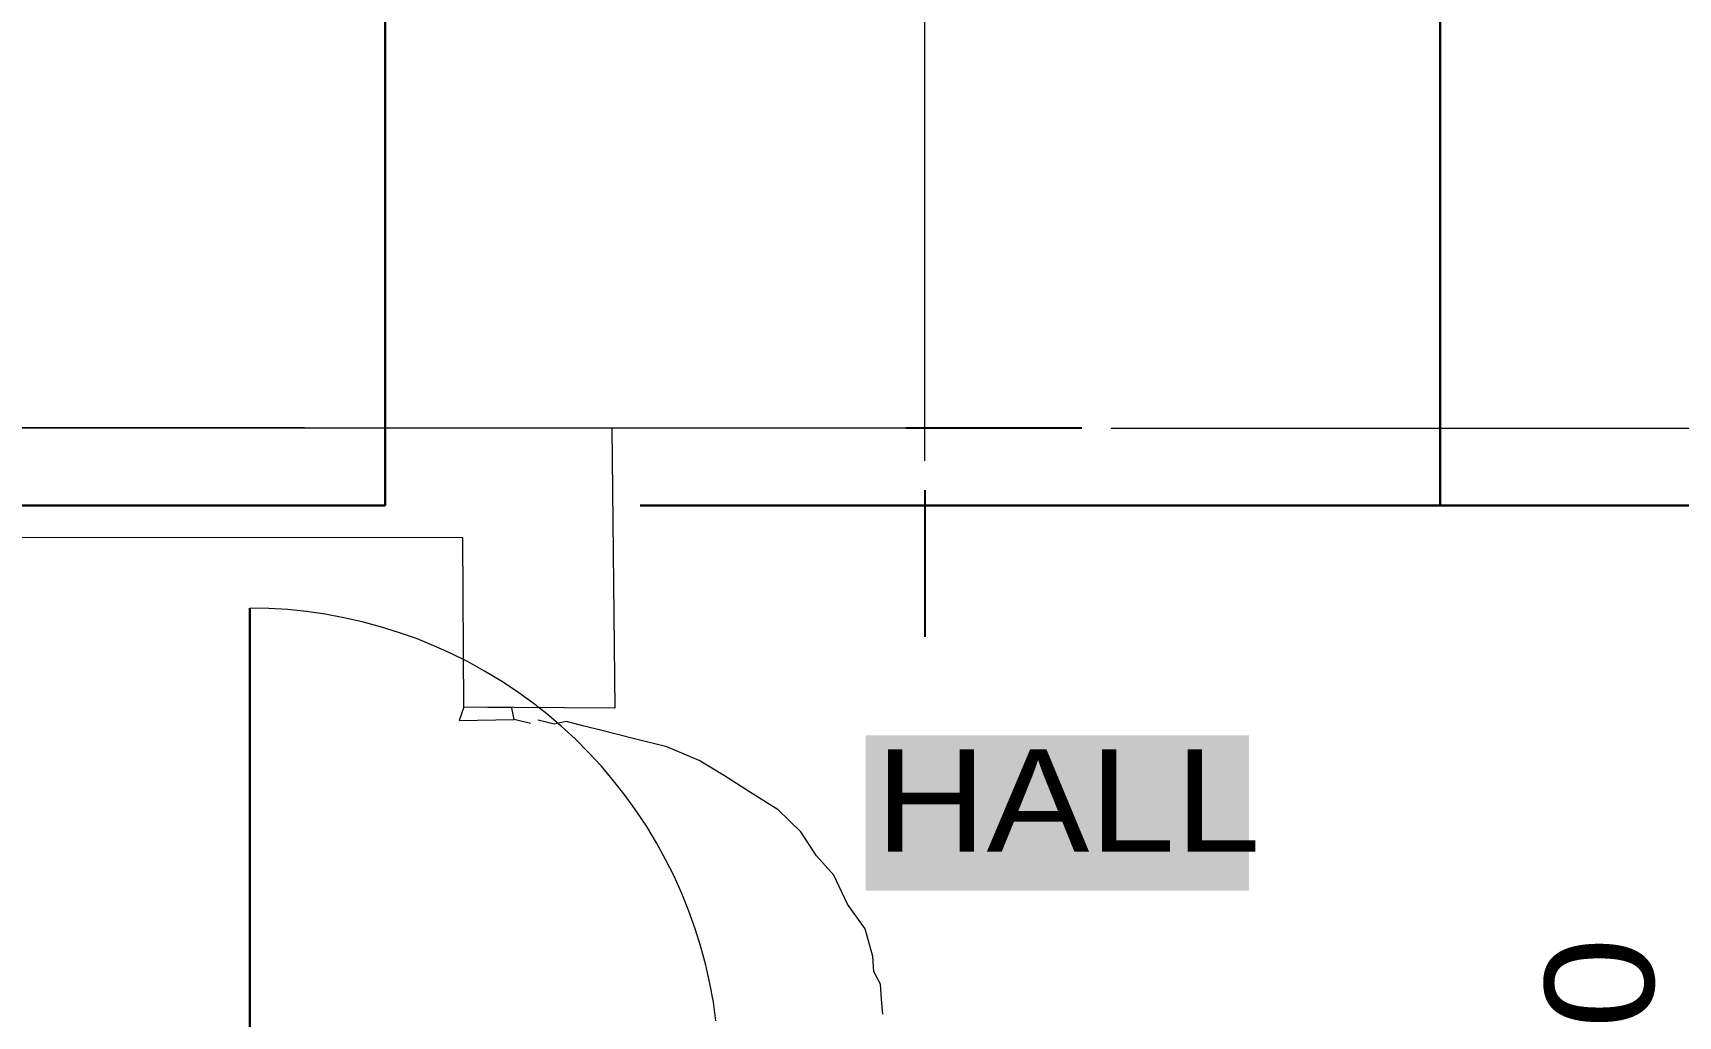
# Paper-space layout '01 Roof Support Layout' of a CAD drawing. Header units: millimetres. Extents: x 5 to 415, y 5 to 287.
# Drawn here: x 121.95 to 146.39, y 155.21 to 169.82 of the extents above; entities that cross this region are included whole.
import ezdxf

# ---------------------------------------------------------------- set-up
doc = ezdxf.new("R2010")
doc.units = ezdxf.units.MM
for name, color, linetype in [('GA_BACKGROUND', 253, 'Continuous'), ('SHEET_GEOMETRY', 7, 'Continuous'), ('SHEET_TEXT', 7, 'Continuous')]:
    doc.layers.add(name, color=color, linetype=linetype)

# ---------------------------------------------------------------- blocks, each defined once
blk = doc.blocks.new('SHEET_01_ROOF')
at = {"layer": 'GA_BACKGROUND', "lineweight": 0}
for p, q in [((130.551, 163.948), (91.513, 163.988)), ((130.551, 163.948), (130.596, 159.786)), ((128.339, 162.318), (93.56, 162.328)), ((128.352, 159.802), (128.339, 162.318)), ((128.352, 159.802), (128.281, 159.602)), ((130.596, 159.786), (128.352, 159.802)), ((129.064, 159.788), (128.352, 159.802)), ((129.1, 159.615), (129.064, 159.788)), ((128.281, 159.602), (129.1, 159.615)), ((129.34, 159.555), (129.1, 159.615)), ((129.696, 159.547), (129.456, 159.607)), ((129.872, 159.585), (129.696, 159.547)), ((130.141, 159.518), (129.872, 159.585)), ((130.381, 159.458), (130.141, 159.518)), ((130.889, 159.33), (130.381, 159.458)), ((131.368, 159.21), (130.889, 159.33)), ((131.85, 159.007), (131.368, 159.21)), ((132.224, 158.777), (131.85, 159.007)), ((132.649, 158.507), (132.224, 158.777)), ((133.023, 158.276), (132.649, 158.507)), ((133.361, 157.946), (133.023, 158.276)), ((133.591, 157.588), (133.361, 157.946)), ((133.849, 157.305), (133.591, 157.588)), ((134.053, 156.871), (133.849, 157.305)), ((134.313, 156.506), (134.053, 156.871)), ((134.427, 156.095), (134.313, 156.506)), ((134.445, 155.872), (134.427, 156.095)), ((134.541, 155.684), (134.445, 155.872)), ((134.559, 155.461), (134.541, 155.684)), ((134.577, 155.238), (134.559, 155.461))]:
    blk.add_line(p, q, dxfattribs=at)
at = {"layer": 'SHEET_GEOMETRY', "lineweight": 30}
for p, q in [((127.184, 191.641), (127.184, 162.797)), ((142.857, 191.641), (142.857, 162.797)), ((127.184, 162.797), (115.957, 162.797)), ((153.786, 162.797), (130.972, 162.797)), ((125.174, 154.296), (125.174, 161.271))]:
    blk.add_line(p, q, dxfattribs=at)
at = {"layer": 'SHEET_GEOMETRY', "lineweight": 15}
for p, q in [((135.201, 163.46), (135.201, 185.032)), ((137.097, 163.948), (57.163, 163.948)), ((137.097, 163.948), (57.163, 163.948)), ((137.969, 163.948), (149.588, 163.948))]:
    blk.add_line(p, q, dxfattribs=at)
at = {"layer": 'SHEET_GEOMETRY', "lineweight": 25}
for p, q in [((137.533, 163.948), (134.918, 163.948)), ((135.201, 163.024), (135.201, 160.844))]:
    blk.add_line(p, q, dxfattribs=at)
at = {"layer": 'SHEET_GEOMETRY', "lineweight": 20}
for p, q in [((125.455, 161.266), (125.174, 161.271)), ((125.735, 161.249), (125.455, 161.266)), ((126.015, 161.22), (125.735, 161.249)), ((126.293, 161.181), (126.015, 161.22)), ((126.569, 161.13), (126.293, 161.181)), ((126.843, 161.069), (126.569, 161.13)), ((127.114, 160.996), (126.843, 161.069)), ((127.383, 160.912), (127.114, 160.996)), ((127.647, 160.818), (127.383, 160.912)), ((127.908, 160.713), (127.647, 160.818)), ((128.164, 160.598), (127.908, 160.713)), ((128.415, 160.472), (128.164, 160.598)), ((128.661, 160.337), (128.415, 160.472)), ((128.902, 160.191), (128.661, 160.337)), ((129.136, 160.037), (128.902, 160.191)), ((129.364, 159.872), (129.136, 160.037)), ((129.585, 159.699), (129.364, 159.872)), ((129.799, 159.517), (129.585, 159.699)), ((130.006, 159.327), (129.799, 159.517)), ((130.204, 159.128), (130.006, 159.327)), ((130.395, 158.921), (130.204, 159.128)), ((130.577, 158.707), (130.395, 158.921)), ((130.75, 158.486), (130.577, 158.707)), ((130.914, 158.258), (130.75, 158.486)), ((131.069, 158.024), (130.914, 158.258)), ((131.215, 157.784), (131.069, 158.024)), ((131.35, 157.537), (131.215, 157.784)), ((131.476, 157.286), (131.35, 157.537)), ((131.591, 157.03), (131.476, 157.286)), ((131.696, 156.769), (131.591, 157.03)), ((131.79, 156.505), (131.696, 156.769)), ((131.874, 156.236), (131.79, 156.505)), ((131.947, 155.965), (131.874, 156.236)), ((132.008, 155.691), (131.947, 155.965)), ((132.059, 155.415), (132.008, 155.691)), ((132.098, 155.137), (132.059, 155.415))]:
    blk.add_line(p, q, dxfattribs=at)
at = {"layer": 'SHEET_GEOMETRY', "color": 255}
blk.add_solid([(134.32, 157.073), (140.018, 157.073), (134.32, 159.38), (140.018, 159.38)], dxfattribs=at)
at = {"layer": 'SHEET_TEXT', "width": 1.125524}
blk.add_text('HALL', height=1.5202, dxfattribs=at).set_placement((134.467, 157.653))
at = {"layer": 'SHEET_TEXT', "width": 1.125272}
blk.add_text('3300', height=1.6199, rotation=90, dxfattribs=at).set_placement((146.033, 150.956))

psp = doc.layouts.new('01 Roof Support Layout')

# ---------------------------------------------------------------- block references
psp.add_blockref('SHEET_01_ROOF', (0, 0))

doc.saveas('drawing.dxf')
